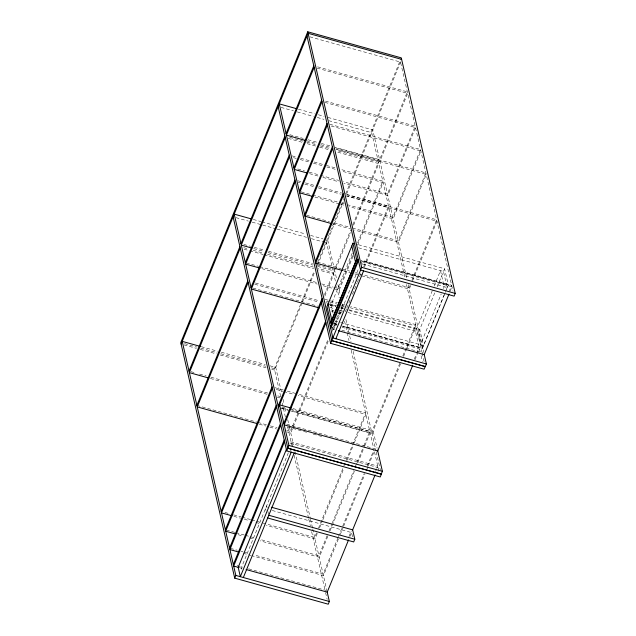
<?xml version="1.0" encoding="UTF-8"?>
<svg xmlns="http://www.w3.org/2000/svg" width="636" height="636" viewBox="0 0 636 636"><rect width="100%" height="100%" fill="white"/><g stroke="black" fill="none" stroke-linecap="round" stroke-linejoin="round"><path stroke-width="0.48" stroke-dasharray="3.18 2.39" d="M280.627 396.252L274.299 368.642L301.353 302.442M301.726 301.52L314.128 271.175M317.881 261.984L343.424 199.458M345.682 193.94L400.911 58.782M302.068 303.014L274.649 370.136L270.825 369.071M302.45 302.1L314.844 271.755M317.475 265.315L343.392 201.874M346.779 193.598L401.252 60.277M335.617 266.929L350.643 230.16M352.901 224.643L378.436 162.132L336.444 150.438M324.471 294.651L333.447 272.685L318.175 268.424M335.585 269.346L350.611 232.577M353.616 225.224L378.778 163.635L335.832 151.67M324.813 296.153L333.789 274.18L318.525 269.926M352.209 253.104L331.102 304.771L333.049 313.294M352.368 255.6L338.845 288.688L334.075 287.361M357.623 242.729L382.793 181.141L339.839 169.176M353.083 256.181L339.187 290.191L322.007 285.405M357.591 245.146L383.134 182.635L341.135 170.941M292.29 426.883L290.421 431.462L286.605 430.397M292.663 425.969L328.208 338.996M332.318 328.923L341.294 306.95M328.176 341.405L290.763 432.965L286.947 431.9M332.286 331.332L341.643 308.444M333.709 329.4L358.442 268.885M345.3 311.759L346.429 309.001M346.803 308.078L350.563 298.888M352.439 294.293L356.947 283.259M357.321 282.344L359.197 277.749M359.571 276.827L361.073 273.146M363.705 266.715L388.493 206.048L346.501 194.346M288.331 452.792L241.195 568.155L241.624 570.031M364.42 267.295L388.835 207.543L346.843 195.84M409.648 285.763L408.9 287.591L358.314 273.496M411.897 280.253L436.63 219.738L346.906 194.743M410.745 285.421L409.242 289.094L359.61 275.261M412.621 280.842L436.972 221.233L346.294 195.975M316.569 532.873L314.693 537.444L261.245 522.553M318.437 528.293L344.251 465.115M346.119 460.543L365.573 412.931L297.807 394.05M317.285 533.453L315.035 538.946L266.365 525.384M319.526 527.96L322.524 520.63M322.897 519.715L343.845 468.446M347.208 460.21L353.942 443.729M354.316 442.815L365.915 414.426L298.149 395.544M327.127 535.655L318.898 555.8L260.673 539.574M328.995 531.076L331.992 523.754M332.366 522.84L353.688 470.648M355.556 466.069L356.677 463.326M357.05 462.412L363.41 446.846M363.784 445.931L369.77 431.28L291.511 409.473M327.842 536.235L319.24 557.295L260.068 540.807M330.092 530.742L354.403 471.236M357.774 462.992L364.507 446.512M364.881 445.598L370.112 432.782L291.852 410.975M399.869 363.18L371.694 432.122L291.526 409.791M402.874 355.826L415.642 324.575L350.738 306.488M400.585 363.76L372.036 433.625L290.914 411.023M403.59 356.406L406.595 349.053M406.968 348.13L415.984 326.069L350.126 307.721M432.337 290.572L416.779 328.645L420.468 344.744L441.209 293.983M434.189 286.041L440.486 270.626L444.174 286.733L443.435 288.545M342.184 326.133L422.391 348.48L418.663 332.191L435.326 291.407M437.178 286.876L444.588 268.75L357.694 244.534M338.066 537.523L323.104 574.149L254.384 554.997M338.439 536.609L364.253 473.438M367.242 466.108L373.976 449.628M338.408 539.026L323.446 575.644L251.864 555.697M340.276 534.447L343.273 527.125M343.647 526.203L364.969 474.019M366.837 469.44L367.958 466.697M368.331 465.783L374.318 451.131M414.275 359.181L416.516 353.703M416.882 352.797L419.124 347.328L342.764 326.045M414.99 359.761L419.466 348.822L342.152 327.278M444.198 294.818L422.352 348.297L343.098 326.212M446.393 289.452L448.277 284.849L361.383 260.641M422.391 348.48L444.938 293.315M445.311 292.393L448.316 285.039L444.588 268.75M348.949 536.609L351.191 531.116M375.502 471.602L376.631 468.859M377.005 467.945L377.752 466.108L288.983 441.376M449.016 291.693L451.64 285.278L361.916 260.275M350.038 536.275L351.533 532.61M450.105 291.36L451.981 286.772L361.304 261.507M309.843 36.809L400.513 62.074L453.015 291.296M317.618 66.852L407.334 91.846L379.613 159.7L335.705 147.472M317.006 68.084L407.676 93.341L379.954 161.202L336.046 148.967M325.465 101.116L415.181 126.111L387.459 193.972L343.551 181.737M324.853 102.348L415.531 127.613L387.801 195.467L343.901 183.232M298.348 109.185L314.574 113.709M318.39 114.774L324.114 116.364M327.93 117.429L372.791 129.927L406.682 277.908M281.009 107.381L293.419 110.839M297.235 111.904L313.461 116.42M317.277 117.485L323.963 119.345M328.733 120.673L371.686 132.646L405.132 278.687M329.869 124.259L420.547 149.516L392.817 217.377L347.964 204.879M331.173 126.015L420.889 151.018L393.159 218.871L349.259 206.636M289.897 134.705L303.253 138.425M308.031 139.753L317.571 142.416M321.387 143.482L330.935 146.137M335.236 147.663L425.905 172.928L398.184 240.782L353.322 228.284M306.465 140.723L316.959 143.649M320.775 144.714L330.322 147.369M336.531 149.428L426.247 174.423L398.526 242.276L354.618 230.049M289.674 137.4L303.038 141.128M306.854 142.194L316.402 144.849M320.218 145.914L329.758 148.57M288.108 138.37L302.426 142.361M307.196 143.688L318.652 146.876M319.606 147.147L329.146 149.802M292.115 155.876L296.893 157.203M300.709 158.269L310.249 160.932M314.073 161.997L325.521 165.185M326.475 165.447L335.069 167.84M293.419 157.641L296.281 158.436M300.097 159.501L309.645 162.164M313.461 163.229L323.001 165.885M326.825 166.95L336.365 169.605M297.743 168.969L304.421 170.83M309.191 172.165L319.693 175.091M320.647 175.353L338.781 180.409M309.541 173.66L319.081 176.323M322.897 177.38L339.123 181.904M297.823 180.783L301.639 181.848M305.455 182.906L315.003 185.569M318.819 186.634L341.723 193.018M298.165 182.278L300.073 182.81M304.843 184.138L314.391 186.801M318.207 187.866L341.119 194.25M301.194 191.841L311.696 194.767M312.65 195.037L337.462 201.954M342.232 203.281L344.14 203.814M314.9 197.065L339.711 203.981M340.665 204.243L344.489 205.309M306.552 215.254L329.464 221.63M334.234 222.966L348.552 226.949M332.668 223.928L349.848 228.714M358.497 247.786L443.475 271.461L447.164 287.567L362.186 263.884M253.295 219.452L260.927 221.582M261.881 221.845L275.245 225.565M279.061 226.631L305.789 234.08M310.559 235.407L322.969 238.866M235.956 217.647L248.366 221.105M252.182 222.163L261.73 224.826M262.684 225.088L276.048 228.817M277.002 229.079L306.584 237.323M311.362 238.651L323.764 242.109M324.718 242.38L326.634 242.912L331.944 266.118M361.423 260.832L448.316 285.039M317.277 262.064L341.135 268.71M342.089 268.98L349.728 271.103M355.452 272.701L357.36 273.234M343.384 270.745L350.07 272.606M354.84 273.933L358.656 274.998M243.819 244.423L250.505 246.283M254.32 247.348L264.822 250.274M268.638 251.339L312.538 263.566M317.316 264.902L334.496 269.688M253.708 248.581L264.21 251.506M268.026 252.572L312.888 265.069M317.658 266.397L334.838 271.182M243.731 247.682L248.501 249.01M253.279 250.345L262.819 253.001M267.589 254.328L313.405 267.096M244.073 249.185L248.843 250.512M249.797 250.775L263.161 254.503M264.115 254.766L313.747 268.599M246.267 262.899L258.669 266.357M259.631 266.619L316.895 282.575M321.665 283.902L333.121 287.098M261.881 268.646L317.237 284.077M324.972 299.31L337.374 302.768M342.152 304.095L345.014 304.898M326.268 301.074L329.13 301.869M330.084 302.14L336.762 304M341.54 305.328L344.402 306.131M255.394 283.012L319.344 300.828M326.03 302.696L328.892 303.491M329.846 303.754L336.524 305.622M328.104 303.936L335.744 306.067M341.476 307.665L343.384 308.198M349.116 309.788L419.776 329.48L423.457 345.579L338.479 321.903M329.933 305.121L335.657 306.711M341.381 308.309L343.289 308.842M349.021 310.44L414.879 328.788L420.165 351.875M254.782 284.244L318.731 302.06M330.187 305.256L335.911 306.854M329.861 307.45L334.639 308.778M339.409 310.114L342.279 310.909M348.003 312.507L418.663 332.191M252.921 288.068L317.825 306.147M331.189 309.875L334.051 310.67M338.821 311.998L341.683 312.801M331.531 311.37L333.439 311.902M338.209 313.23L341.079 314.033M335.617 321.108L337.525 321.641M334.178 323.652L337.04 324.455M333.55 323.557L337.366 324.614M333.59 323.74L337.414 324.805M333.566 324.885L336.428 325.688M330.378 327.071L335.148 328.399M341.826 330.259L422.956 352.861M332.215 328.987L334.536 329.631M201.31 346.684L217.536 351.199M221.352 352.265L265.26 364.5M270.03 365.827L275.754 367.425L281.732 393.541M184.583 343.647L196.993 347.097M200.809 348.162L217.035 352.686M220.851 353.751L265.713 366.249M271.437 367.846L274.299 368.642M183.971 344.879L196.381 348.329M200.197 349.395L216.423 353.918M220.239 354.983L266.055 367.743M274.895 387.666L283.489 390.059M287.305 391.124L296.853 393.787M276.199 389.431L282.877 391.291M283.831 391.561L294.333 394.487M190.943 371.67L194.767 372.728M199.537 374.063L206.215 375.924M210.993 377.251L268.257 393.207M277.805 395.87L280.667 396.665M210.381 378.484L267.645 394.439M277.193 397.103L280.055 397.898M292.973 408.574L373.149 430.906L377.116 448.221M281.979 407.127L285.795 408.193M281.351 408.05L288.036 409.91M281.366 408.36L289.96 410.753M286.725 424.18L376.44 449.183M287.464 426.931L308.46 432.782M313.238 434.11L322.778 436.773M196.89 405.402L257.016 422.153M257.97 422.423L266.564 424.816M270.38 425.882L277.058 427.742M259.265 424.188L265.951 426.048M269.767 427.114L276.445 428.974M289.825 443.014L378.094 467.611M272.216 510.477L351.549 532.578L352.622 537.261M224.977 512.449L228.793 513.514M233.563 514.842L241.203 516.973M242.157 517.235L250.751 519.628M251.705 519.898L255.521 520.956M256.475 521.226L260.291 522.291M233.913 516.345L240.591 518.205M244.407 519.262L249.185 520.598M255.863 522.458L260.633 523.786M226.313 530.003L234.907 532.396M235.861 532.658L244.455 535.051M245.409 535.321L249.225 536.387M250.179 536.649L253.995 537.714M238.11 534.693L242.888 536.021M249.566 537.881L253.382 538.946M230.518 548.351L237.204 550.212M241.02 551.277L242.928 551.81M243.882 552.072L248.652 553.407M243.27 553.304L250.902 555.435M237.156 565.627L242.88 567.225M248.612 568.822L326.872 590.621M238.945 567.527L242.268 568.457M408.233 284.682L423.743 352.384M406.46 284.491L421.97 352.193M422.153 353.004L424.18 361.868M421.04 355.723L422.368 361.494M361.439 261.547L362.083 264.353M327.739 240.193L334.162 268.241M334.385 269.211L336.818 279.848M337.931 284.69L340.363 295.327M342.359 304.032L343.464 308.865M345.905 319.503L348.782 332.079M349.673 335.943L351 341.747M353.211 351.422L376.027 451.043M376.226 451.902L380.415 470.179M332.167 267.088L335.49 281.597M336.595 286.431L339.258 298.038M341.031 305.773L342.359 311.576M344.577 321.252L347.01 331.889M347.232 332.859L349.005 340.594M351.215 350.269L373.594 447.951M374.477 451.822L379.128 472.135M283.068 399.344L284.173 404.178M285.055 408.05L286.168 412.883M287.718 419.657L289.269 426.422M289.491 427.392L293.474 444.803M295.025 451.568L310.312 518.308M310.535 519.27L312.53 527.975M312.745 528.945L326.705 589.882M292.067 443.642L293.14 448.324M282.177 403.025L285.5 417.534M287.718 427.201L291.924 445.582M294.142 455.249L308.54 518.117M308.762 519.087L310.312 525.861M311.64 531.664L325.37 591.623M325.592 592.593L327.143 599.366M290.366 448.42L291.002 451.234M266.627 505.898L267.056 507.767M267.915 511.519L268.559 514.325M265.522 508.609L265.951 510.485"/><path stroke-width="0.95" d="M306.981 36.014L360.588 270.077L454.128 296.137L455.233 293.419L401.284 57.86L307.745 31.8L180.767 342.581L234.716 578.14L328.255 604.2L329.361 601.489L327.15 591.814M181.109 344.076L308.086 33.295L401.626 59.363M240.957 243.628L284.904 136.072M189.035 371.138L239.915 246.617M286.073 133.639L313.802 65.786M285.246 137.575L241.298 245.122L251.8 248.048M240.257 248.12L189.377 372.632L208.473 377.951M314.144 67.281L286.415 135.142L305.511 140.461M245.313 262.628L289.253 155.081M289.595 156.575L245.655 264.131L259.973 268.122M196.89 405.402L247.762 280.889M293.919 167.904L321.649 100.051M248.104 282.384L197.232 406.897L257.357 423.656M321.991 101.553L294.269 169.407L307.625 173.127M251.013 287.536L294.961 179.98M295.303 181.483L251.355 289.03L319.121 307.911M299.286 191.317L327.007 123.456M327.349 124.958L299.628 192.811L312.992 196.532M304.644 214.722L332.366 146.86M332.715 148.363L304.986 216.216L331.714 223.665M315.369 261.531L343.09 193.678M343.432 195.173L315.71 263.034L342.43 270.475M221.161 511.384L272.033 386.871M272.375 388.365L221.503 512.886L232.005 515.812M225.359 529.732L276.239 405.219M276.58 406.722L225.708 531.235L235.248 533.89M278.163 406.062L322.102 298.515M278.504 407.565L322.452 300.009M354.832 243.739L352.924 243.206L326.999 306.655L330.728 322.945L332.636 323.478M229.564 548.089L280.436 423.568M280.786 425.071L229.906 549.583L238.5 551.976M283.863 423.385L325.584 321.26M325.926 322.762L284.205 424.88L377.736 450.948L412.756 365.231M330.728 322.945L356.653 259.496L352.924 243.206M233.34 564.561L284.213 440.048M330.378 327.071L358.1 259.21M284.554 441.551L233.682 566.064L238.452 567.392M330.72 328.566L358.442 260.712M286.454 449.215L238.198 567.32L240.344 576.685L291.216 452.172M234.716 578.14L235.829 575.421L182.222 341.365L200.356 346.413M251.387 218.919L234.207 214.133L287.814 448.197L381.346 474.257L380.241 476.968L286.701 450.908L288.919 445.478L279.609 404.846L291.065 408.042M278.147 106.586L331.754 340.642L425.238 366.471L424.125 369.182L330.648 343.361L361.701 267.359L307.745 31.8M335.856 338.765L363.585 270.904M243.342 577.52L294.214 452.999M348.544 539.94L327.214 592.124L246.092 569.522M267.669 517.974L353.688 541.944L354.801 539.225L352.654 529.868L375.097 474.933M448.984 294.11L424.252 354.626L338.352 330.696M377.553 450.145L382.403 471.308L381.29 474.027L287.814 448.197M424.18 354.316L426.398 363.991L425.293 366.702L331.754 340.642M288.919 445.478L382.403 471.308M296.44 108.653L279.26 103.867L332.867 337.931L426.398 363.991M358.521 259.846L356.605 259.313L330.688 322.754L332.596 323.287M356.653 259.496L358.561 260.029M361.701 267.359L455.233 293.419M271.413 507.226L352.654 529.868M268.774 515.263L354.801 539.225M235.829 575.421L329.361 601.489M351.811 245.925L355.5 262.024M328.104 303.936L331.793 320.043M321.339 302.728L330.648 343.361M233.094 216.844L286.701 450.908"/></g></svg>
